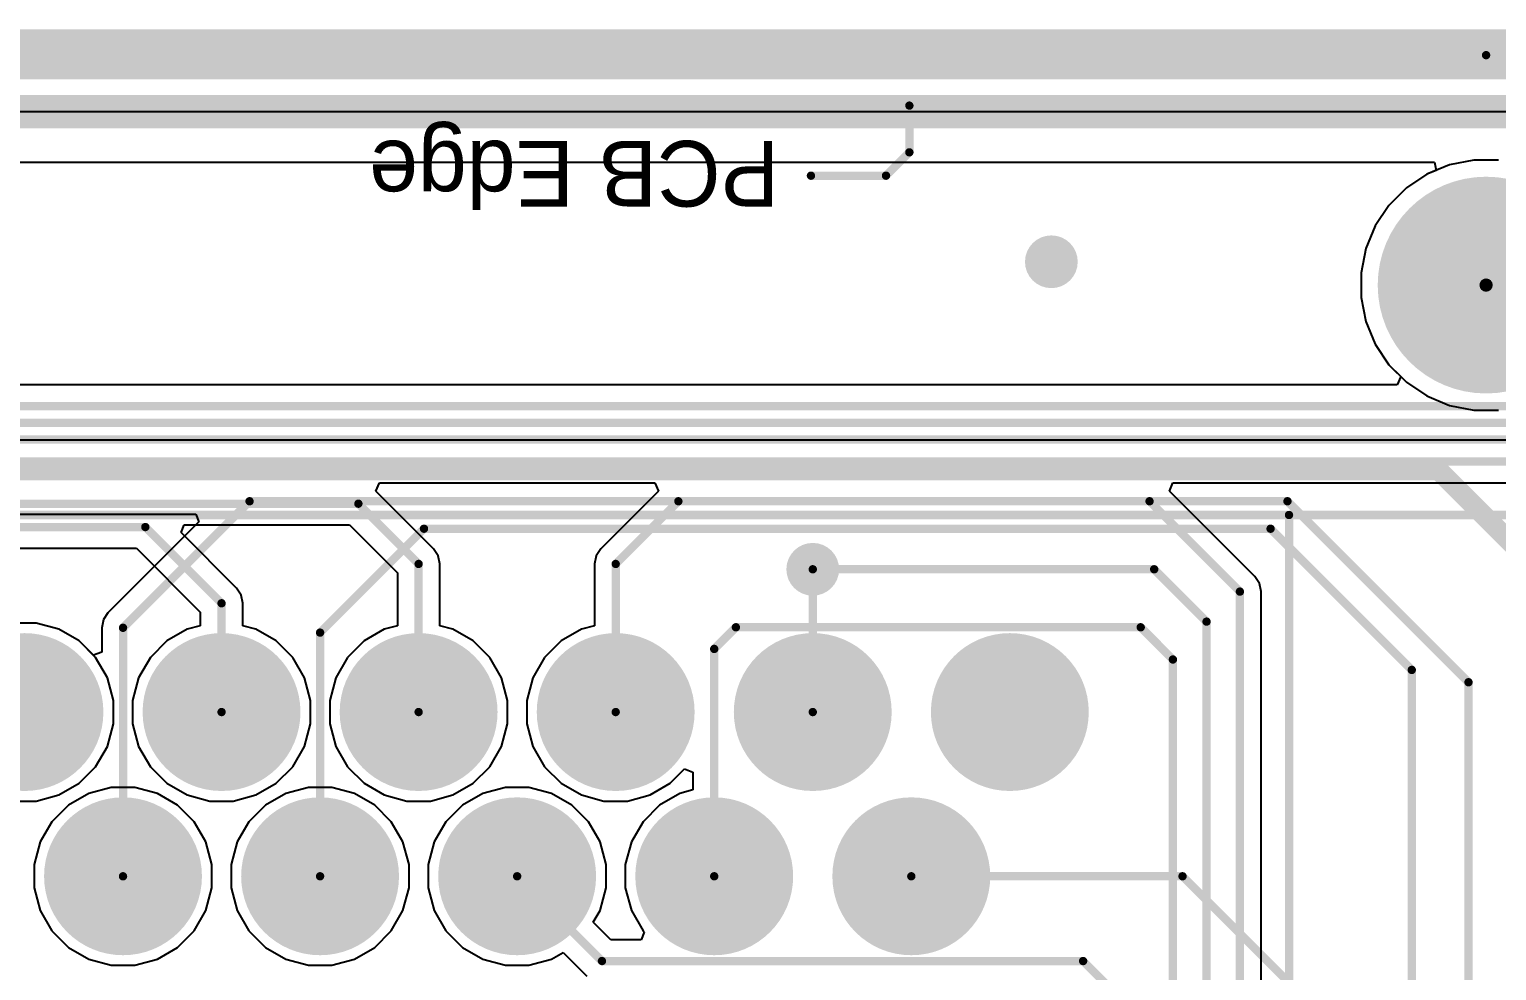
# Model space of a CAD drawing. Header units: millimetres. Extents: x -0.36 to 5.33, y -0.63 to 3.45.
# Drawn here: x 2.219 to 3.099, y 2.884 to 3.448 of the extents above; entities that cross this region are included whole.
import ezdxf

# ---------------------------------------------------------------- set-up
doc = ezdxf.new("R2010")
doc.units = ezdxf.units.MM
doc.header["$MEASUREMENT"] = 0
for name, color, linetype in [('BottomLayer', 5, 'Continuous'), ('BottomSolder', 6, 'Continuous'), ('Mechanical2', 216, 'Continuous'), ('MultiLayer', 9, 'Continuous'), ('PadHoleLayer', 156, 'Continuous'), ('TopLayer', 1, 'Continuous'), ('TopOverlay', 2, 'Continuous'), ('TopSolder', 216, 'Continuous'), ('ViaHoleLayer', 16, 'Continuous')]:
    doc.layers.add(name, color=color, linetype=linetype)

# ---------------------------------------------------------------- blocks, each defined once
blk = doc.blocks.new('6437288_3_4')
at = {"layer": 'BottomLayer'}
h = blk.add_hatch(color=5, dxfattribs=at)
edge = h.paths.add_edge_path()
edge.add_arc((-1.05315, 0.0689), 0.04331, 0, 360)
h = blk.add_hatch(color=5, dxfattribs=at)
edge = h.paths.add_edge_path()
edge.add_arc((-0.93504, 0.0689), 0.04331, 0, 360)
h = blk.add_hatch(color=5, dxfattribs=at)
edge = h.paths.add_edge_path()
edge.add_arc((-0.81693, 0.0689), 0.04331, 0, 360)
h = blk.add_hatch(color=5, dxfattribs=at)
edge = h.paths.add_edge_path()
edge.add_arc((-0.69882, 0.0689), 0.04331, 0, 360)
h = blk.add_hatch(color=5, dxfattribs=at)
edge = h.paths.add_edge_path()
edge.add_arc((-0.58071, 0.0689), 0.04331, 0, 360)
h = blk.add_hatch(color=5, dxfattribs=at)
edge = h.paths.add_edge_path()
edge.add_arc((-1.1122, -0.02953), 0.04331, 0, 360)
h = blk.add_hatch(color=5, dxfattribs=at)
edge = h.paths.add_edge_path()
edge.add_arc((-0.99409, -0.02953), 0.04331, 0, 360)
h = blk.add_hatch(color=5, dxfattribs=at)
edge = h.paths.add_edge_path()
edge.add_arc((-0.87598, -0.02953), 0.04331, 0, 360)
h = blk.add_hatch(color=5, dxfattribs=at)
edge = h.paths.add_edge_path()
edge.add_arc((-0.75787, -0.02953), 0.04331, 0, 360)
h = blk.add_hatch(color=5, dxfattribs=at)
edge = h.paths.add_edge_path()
edge.add_arc((-0.63976, -0.02953), 0.04331, 0, 360)
h = blk.add_hatch(color=5, dxfattribs=at)
edge = h.paths.add_edge_path()
edge.add_arc((-0.52165, -0.02953), 0.04331, 0, 360)
at = {"layer": 'BottomSolder'}
h = blk.add_hatch(color=6, dxfattribs=at)
edge = h.paths.add_edge_path()
edge.add_arc((-1.05315, 0.0689), 0.04731, 0, 360)
h = blk.add_hatch(color=6, dxfattribs=at)
edge = h.paths.add_edge_path()
edge.add_arc((-0.93504, 0.0689), 0.04731, 0, 360)
h = blk.add_hatch(color=6, dxfattribs=at)
edge = h.paths.add_edge_path()
edge.add_arc((-0.81693, 0.0689), 0.04731, 0, 360)
h = blk.add_hatch(color=6, dxfattribs=at)
edge = h.paths.add_edge_path()
edge.add_arc((-0.69882, 0.0689), 0.04731, 0, 360)
h = blk.add_hatch(color=6, dxfattribs=at)
edge = h.paths.add_edge_path()
edge.add_arc((-0.58071, 0.0689), 0.04731, 0, 360)
h = blk.add_hatch(color=6, dxfattribs=at)
edge = h.paths.add_edge_path()
edge.add_arc((-1.1122, -0.02953), 0.04731, 0, 360)
h = blk.add_hatch(color=6, dxfattribs=at)
edge = h.paths.add_edge_path()
edge.add_arc((-0.99409, -0.02953), 0.04731, 0, 360)
h = blk.add_hatch(color=6, dxfattribs=at)
edge = h.paths.add_edge_path()
edge.add_arc((-0.87598, -0.02953), 0.04731, 0, 360)
h = blk.add_hatch(color=6, dxfattribs=at)
edge = h.paths.add_edge_path()
edge.add_arc((-0.75787, -0.02953), 0.04731, 0, 360)
h = blk.add_hatch(color=6, dxfattribs=at)
edge = h.paths.add_edge_path()
edge.add_arc((-0.63976, -0.02953), 0.04731, 0, 360)
h = blk.add_hatch(color=6, dxfattribs=at)
edge = h.paths.add_edge_path()
edge.add_arc((-0.52165, -0.02953), 0.04731, 0, 360)
h = blk.add_hatch(color=6, dxfattribs=at)
edge = h.paths.add_edge_path()
edge.add_arc((-1.39764, -0.28543), 0.004, 0, 360)
at = {"layer": 'MultiLayer'}
h = blk.add_hatch(color=9, dxfattribs=at)
edge = h.paths.add_edge_path()
edge.add_arc((-1.05315, 0.0689), 0.04331, 0, 360)
h = blk.add_hatch(color=9, dxfattribs=at)
edge = h.paths.add_edge_path()
edge.add_arc((-0.93504, 0.0689), 0.04331, 0, 360)
h = blk.add_hatch(color=9, dxfattribs=at)
edge = h.paths.add_edge_path()
edge.add_arc((-0.81693, 0.0689), 0.04331, 0, 360)
h = blk.add_hatch(color=9, dxfattribs=at)
edge = h.paths.add_edge_path()
edge.add_arc((-0.69882, 0.0689), 0.04331, 0, 360)
h = blk.add_hatch(color=9, dxfattribs=at)
edge = h.paths.add_edge_path()
edge.add_arc((-0.58071, 0.0689), 0.04331, 0, 360)
h = blk.add_hatch(color=9, dxfattribs=at)
edge = h.paths.add_edge_path()
edge.add_arc((-1.1122, -0.02953), 0.04331, 0, 360)
h = blk.add_hatch(color=9, dxfattribs=at)
edge = h.paths.add_edge_path()
edge.add_arc((-0.99409, -0.02953), 0.04331, 0, 360)
h = blk.add_hatch(color=9, dxfattribs=at)
edge = h.paths.add_edge_path()
edge.add_arc((-0.87598, -0.02953), 0.04331, 0, 360)
h = blk.add_hatch(color=9, dxfattribs=at)
edge = h.paths.add_edge_path()
edge.add_arc((-0.75787, -0.02953), 0.04331, 0, 360)
h = blk.add_hatch(color=9, dxfattribs=at)
edge = h.paths.add_edge_path()
edge.add_arc((-0.63976, -0.02953), 0.04331, 0, 360)
h = blk.add_hatch(color=9, dxfattribs=at)
edge = h.paths.add_edge_path()
edge.add_arc((-0.52165, -0.02953), 0.04331, 0, 360)
at = {"layer": 'PadHoleLayer'}
h = blk.add_hatch(color=156, dxfattribs=at)
edge = h.paths.add_edge_path()
edge.add_arc((-1.05315, 0.0689), 0.02559, 0, 360)
h = blk.add_hatch(color=156, dxfattribs=at)
edge = h.paths.add_edge_path()
edge.add_arc((-0.93504, 0.0689), 0.02559, 0, 360)
h = blk.add_hatch(color=156, dxfattribs=at)
edge = h.paths.add_edge_path()
edge.add_arc((-0.81693, 0.0689), 0.02559, 0, 360)
h = blk.add_hatch(color=156, dxfattribs=at)
edge = h.paths.add_edge_path()
edge.add_arc((-0.69882, 0.0689), 0.02559, 0, 360)
h = blk.add_hatch(color=156, dxfattribs=at)
edge = h.paths.add_edge_path()
edge.add_arc((-0.58071, 0.0689), 0.02559, 0, 360)
h = blk.add_hatch(color=156, dxfattribs=at)
edge = h.paths.add_edge_path()
edge.add_arc((-1.1122, -0.02953), 0.02559, 0, 360)
h = blk.add_hatch(color=156, dxfattribs=at)
edge = h.paths.add_edge_path()
edge.add_arc((-0.99409, -0.02953), 0.02559, 0, 360)
h = blk.add_hatch(color=156, dxfattribs=at)
edge = h.paths.add_edge_path()
edge.add_arc((-0.87598, -0.02953), 0.02559, 0, 360)
h = blk.add_hatch(color=156, dxfattribs=at)
edge = h.paths.add_edge_path()
edge.add_arc((-0.75787, -0.02953), 0.02559, 0, 360)
h = blk.add_hatch(color=156, dxfattribs=at)
edge = h.paths.add_edge_path()
edge.add_arc((-0.63976, -0.02953), 0.02559, 0, 360)
h = blk.add_hatch(color=156, dxfattribs=at)
edge = h.paths.add_edge_path()
edge.add_arc((-0.52165, -0.02953), 0.02559, 0, 360)
h = blk.add_hatch(color=156, dxfattribs=at)
edge = h.paths.add_edge_path()
edge.add_arc((-1.39764, -0.28543), 0.06496, 0, 360)
at = {"layer": 'TopLayer'}
h = blk.add_hatch(color=1, dxfattribs=at)
edge = h.paths.add_edge_path()
edge.add_arc((-1.05315, 0.0689), 0.04331, 0, 360)
h = blk.add_hatch(color=1, dxfattribs=at)
edge = h.paths.add_edge_path()
edge.add_arc((-0.93504, 0.0689), 0.04331, 0, 360)
h = blk.add_hatch(color=1, dxfattribs=at)
edge = h.paths.add_edge_path()
edge.add_arc((-0.81693, 0.0689), 0.04331, 0, 360)
h = blk.add_hatch(color=1, dxfattribs=at)
edge = h.paths.add_edge_path()
edge.add_arc((-0.69882, 0.0689), 0.04331, 0, 360)
h = blk.add_hatch(color=1, dxfattribs=at)
edge = h.paths.add_edge_path()
edge.add_arc((-0.58071, 0.0689), 0.04331, 0, 360)
h = blk.add_hatch(color=1, dxfattribs=at)
edge = h.paths.add_edge_path()
edge.add_arc((-1.1122, -0.02953), 0.04331, 0, 360)
h = blk.add_hatch(color=1, dxfattribs=at)
edge = h.paths.add_edge_path()
edge.add_arc((-0.99409, -0.02953), 0.04331, 0, 360)
h = blk.add_hatch(color=1, dxfattribs=at)
edge = h.paths.add_edge_path()
edge.add_arc((-0.87598, -0.02953), 0.04331, 0, 360)
h = blk.add_hatch(color=1, dxfattribs=at)
edge = h.paths.add_edge_path()
edge.add_arc((-0.75787, -0.02953), 0.04331, 0, 360)
h = blk.add_hatch(color=1, dxfattribs=at)
edge = h.paths.add_edge_path()
edge.add_arc((-0.63976, -0.02953), 0.04331, 0, 360)
h = blk.add_hatch(color=1, dxfattribs=at)
edge = h.paths.add_edge_path()
edge.add_arc((-0.52165, -0.02953), 0.04331, 0, 360)
at = {"layer": 'TopSolder'}
h = blk.add_hatch(color=216, dxfattribs=at)
edge = h.paths.add_edge_path()
edge.add_arc((-1.05315, 0.0689), 0.04731, 0, 360)
h = blk.add_hatch(color=216, dxfattribs=at)
edge = h.paths.add_edge_path()
edge.add_arc((-0.93504, 0.0689), 0.04731, 0, 360)
h = blk.add_hatch(color=216, dxfattribs=at)
edge = h.paths.add_edge_path()
edge.add_arc((-0.81693, 0.0689), 0.04731, 0, 360)
h = blk.add_hatch(color=216, dxfattribs=at)
edge = h.paths.add_edge_path()
edge.add_arc((-0.69882, 0.0689), 0.04731, 0, 360)
h = blk.add_hatch(color=216, dxfattribs=at)
edge = h.paths.add_edge_path()
edge.add_arc((-0.58071, 0.0689), 0.04731, 0, 360)
h = blk.add_hatch(color=216, dxfattribs=at)
edge = h.paths.add_edge_path()
edge.add_arc((-1.1122, -0.02953), 0.04731, 0, 360)
h = blk.add_hatch(color=216, dxfattribs=at)
edge = h.paths.add_edge_path()
edge.add_arc((-0.99409, -0.02953), 0.04731, 0, 360)
h = blk.add_hatch(color=216, dxfattribs=at)
edge = h.paths.add_edge_path()
edge.add_arc((-0.87598, -0.02953), 0.04731, 0, 360)
h = blk.add_hatch(color=216, dxfattribs=at)
edge = h.paths.add_edge_path()
edge.add_arc((-0.75787, -0.02953), 0.04731, 0, 360)
h = blk.add_hatch(color=216, dxfattribs=at)
edge = h.paths.add_edge_path()
edge.add_arc((-0.63976, -0.02953), 0.04731, 0, 360)
h = blk.add_hatch(color=216, dxfattribs=at)
edge = h.paths.add_edge_path()
edge.add_arc((-0.52165, -0.02953), 0.04731, 0, 360)
h = blk.add_hatch(color=216, dxfattribs=at)
edge = h.paths.add_edge_path()
edge.add_arc((-1.39764, -0.28543), 0.004, 0, 360)
at = {"layer": 'TopOverlay', "const_width": 0.005}
for points in [[(-1.27953, 0.38386), (-1.27953, -0.14764)], [(-1.27953, -0.14764), (-1.53543, -0.14764)], [(1.27953, -0.14764), (-1.27953, -0.14764)], [(-1.038, -0.351), (-1.052, -0.365)], [(-0.993, -0.351), (-1.038, -0.351)], [(-1.052, -0.365), (-1.052, -0.393)], [(-1.39764, -0.42323), (-1.53543, -0.42323)], [(1.39764, -0.42323), (-1.39764, -0.42323)]]:
    blk.add_lwpolyline(points, dxfattribs=at)
at = {"layer": 'TopOverlay', "const_width": 0.0025}
for points in [[(-1.28078, -0.14764, 1), (-1.27828, -0.14764, 1)], [(-1.28078, -0.14764, 1), (-1.27828, -0.14764, 1)], [(-1.28078, -0.14764, 1), (-1.27828, -0.14764, 1)], [(-1.03925, -0.351, 1), (-1.03675, -0.351, 1)], [(-1.03925, -0.351, 1), (-1.03675, -0.351, 1)], [(-0.99425, -0.351, 1), (-0.99175, -0.351, 1)], [(-1.05325, -0.365, 1), (-1.05075, -0.365, 1)], [(-1.05325, -0.365, 1), (-1.05075, -0.365, 1)], [(-1.05325, -0.393, 1), (-1.05075, -0.393, 1)], [(-1.39889, -0.42323, 1), (-1.39639, -0.42323, 1)], [(-1.39889, -0.42323, 1), (-1.39639, -0.42323, 1)]]:
    blk.add_lwpolyline(points, format="xyb", close=True, dxfattribs=at)
at = {"layer": 'TopOverlay'}
blk.add_text('PCB Edge', height=0.03937, dxfattribs=at).set_placement((-0.974, -0.37188))

msp = doc.modelspace()

# ---------------------------------------------------------------- hatches: boundary and pattern name
at = {"layer": 'BottomLayer'}
h = msp.add_hatch(color=5, dxfattribs=at)
edge = h.paths.add_edge_path()
edge.add_arc((2.832, 3.309), 0.01181, 0, 360)
h = msp.add_hatch(color=5, dxfattribs=at)
edge = h.paths.add_edge_path()
edge.add_arc((2.689, 3.12469), 0.01181, 0, 360)
at = {"layer": 'BottomSolder'}
h = msp.add_hatch(color=6, dxfattribs=at)
edge = h.paths.add_edge_path()
edge.add_arc((2.832, 3.309), 0.01581, 0, 360)
h = msp.add_hatch(color=6, dxfattribs=at)
edge = h.paths.add_edge_path()
edge.add_arc((2.689, 3.12469), 0.01581, 0, 360)
at = {"layer": 'TopLayer'}
h = msp.add_hatch(color=1, dxfattribs=at)
edge = h.paths.add_edge_path()
edge.add_arc((2.832, 3.309), 0.01181, 0, 360)
h = msp.add_hatch(color=1, dxfattribs=at)
edge = h.paths.add_edge_path()
edge.add_arc((2.689, 3.12469), 0.01181, 0, 360)
at = {"layer": 'TopSolder'}
h = msp.add_hatch(color=216, dxfattribs=at)
edge = h.paths.add_edge_path()
edge.add_arc((2.832, 3.309), 0.01581, 0, 360)
h = msp.add_hatch(color=216, dxfattribs=at)
edge = h.paths.add_edge_path()
edge.add_arc((2.689, 3.12469), 0.01581, 0, 360)
at = {"layer": 'ViaHoleLayer'}
h = msp.add_hatch(color=16, dxfattribs=at)
edge = h.paths.add_edge_path()
edge.add_arc((2.832, 3.309), 0.00591, 0, 360)
h = msp.add_hatch(color=16, dxfattribs=at)
edge = h.paths.add_edge_path()
edge.add_arc((2.689, 3.12469), 0.00591, 0, 360)

# ---------------------------------------------------------------- linework, layer by layer
at = {"layer": 'BottomLayer'}
for p, q in [((1.60778, 3.36874), (3.06157, 3.36874)), ((3.06157, 3.36874), (3.06257, 3.36374)), ((3.05704, 3.36145), (3.04477, 3.35325)), ((3.06257, 3.36374), (3.05704, 3.36145)), ((3.04477, 3.35325), (3.03433, 3.34281)), ((3.03433, 3.34281), (3.02612, 3.33053)), ((3.02612, 3.33053), (3.02047, 3.31689)), ((3.02047, 3.31689), (3.01759, 3.30241)), ((3.01759, 3.30241), (3.01759, 3.28764)), ((3.01759, 3.28764), (3.02047, 3.27316)), ((3.02047, 3.27316), (3.02612, 3.25952)), ((3.02612, 3.25952), (3.03433, 3.24724)), ((3.03433, 3.24724), (3.04136, 3.24021)), ((3.04136, 3.24021), (3.03929, 3.23521)), ((3.03929, 3.23521), (1.63007, 3.23521)), ((1.67382, 3.15774), (2.31918, 3.15774)), ((2.31918, 3.15774), (2.32109, 3.15312)), ((2.32109, 3.15312), (2.26661, 3.09863)), ((2.26661, 3.09863), (2.26385, 3.0945)), ((2.22358, 3.09243), (2.20955, 3.09243)), ((2.23714, 3.08879), (2.22358, 3.09243)), ((2.2493, 3.08177), (2.23714, 3.08879)), ((2.26385, 3.0945), (2.26288, 3.08962)), ((2.26288, 3.08962), (2.26288, 3.0751)), ((2.25788, 3.0732), (2.2493, 3.08177)), ((2.26288, 3.0751), (2.25788, 3.0732))]:
    msp.add_line(p, q, dxfattribs=at)
for points, const_width in [([(0.832, 3.399), (3.21, 3.399)], 0.02), ([(1.20046, 3.22246), (3.41254, 3.22246)], 0.005), ([(1.50846, 3.21246), (3.24554, 3.21246)], 0.005), ([(1.57346, 3.20246), (3.34411, 3.20246)], 0.005), ([(1.66296, 3.18396), (3.06407, 3.18396)], 0.012), ([(3.06407, 3.18396), (3.15774, 3.09029)], 0.012), ([(2.27562, 3.08962), (2.35146, 3.16546)], 0.005), ([(2.35146, 3.16546), (2.97351, 3.16546)], 0.005), ([(2.97351, 3.16546), (3.082, 3.05697)], 0.005), ([(2.39373, 3.08673), (2.456, 3.149)], 0.005), ([(2.456, 3.149), (2.96338, 3.149)], 0.005), ([(2.96338, 3.149), (3.048, 3.06438)], 0.005), ([(2.689, 3.12469), (2.68901, 3.12468)], 0.005), ([(2.68901, 3.03912), (2.68901, 3.12468)], 0.005), ([(2.27562, 2.94069), (2.27562, 3.08962)], 0.005), ([(2.39373, 2.94069), (2.39373, 3.08673)], 0.005), ([(3.048, 2.41724), (3.048, 3.06438)], 0.005), ([(3.082, 2.60069), (3.082, 3.05697)], 0.005), ([(2.74806, 2.94069), (2.91061, 2.94069)], 0.005), ([(2.91061, 2.94069), (3.026, 2.82531)], 0.005)]:
    msp.add_lwpolyline(points, dxfattribs=dict(at, const_width=const_width))
for points, const_width in [([(3.06107, 3.18396, 1), (3.06707, 3.18396, 1)], 0.006), ([(3.06107, 3.18396, 1), (3.06707, 3.18396, 1)], 0.006), ([(2.35021, 3.16546, 1), (2.35271, 3.16546, 1)], 0.0025), ([(2.35021, 3.16546, 1), (2.35271, 3.16546, 1)], 0.0025), ([(2.97226, 3.16546, 1), (2.97476, 3.16546, 1)], 0.0025), ([(2.97226, 3.16546, 1), (2.97476, 3.16546, 1)], 0.0025), ([(2.45475, 3.149, 1), (2.45725, 3.149, 1)], 0.0025), ([(2.45475, 3.149, 1), (2.45725, 3.149, 1)], 0.0025), ([(2.96213, 3.149, 1), (2.96463, 3.149, 1)], 0.0025), ([(2.96213, 3.149, 1), (2.96463, 3.149, 1)], 0.0025), ([(2.68775, 3.12469, 1), (2.69025, 3.12469, 1)], 0.0025), ([(2.68776, 3.12468, 1), (2.69026, 3.12468, 1)], 0.0025), ([(2.68776, 3.12468, 1), (2.69026, 3.12468, 1)], 0.0025), ([(2.27437, 3.08962, 1), (2.27687, 3.08962, 1)], 0.0025), ([(2.27437, 3.08962, 1), (2.27687, 3.08962, 1)], 0.0025), ([(2.39248, 3.08673, 1), (2.39498, 3.08673, 1)], 0.0025), ([(2.39248, 3.08673, 1), (2.39498, 3.08673, 1)], 0.0025), ([(3.04675, 3.06438, 1), (3.04925, 3.06438, 1)], 0.0025), ([(3.04675, 3.06438, 1), (3.04925, 3.06438, 1)], 0.0025), ([(3.08075, 3.05697, 1), (3.08325, 3.05697, 1)], 0.0025), ([(3.08075, 3.05697, 1), (3.08325, 3.05697, 1)], 0.0025), ([(2.68776, 3.03912, 1), (2.69026, 3.03912, 1)], 0.0025), ([(2.27437, 2.94069, 1), (2.27687, 2.94069, 1)], 0.0025), ([(2.39248, 2.94069, 1), (2.39498, 2.94069, 1)], 0.0025), ([(2.74681, 2.94069, 1), (2.74931, 2.94069, 1)], 0.0025), ([(2.90936, 2.94069, 1), (2.91186, 2.94069, 1)], 0.0025), ([(2.90936, 2.94069, 1), (2.91186, 2.94069, 1)], 0.0025)]:
    msp.add_lwpolyline(points, format="xyb", close=True, dxfattribs=dict(at, const_width=const_width))
at = {"layer": 'Mechanical2', "const_width": 0.03}
msp.add_lwpolyline([(0, 3.43331), (5.31496, 3.43331)], dxfattribs=at)
at = {"layer": 'TopLayer'}
for p, q in [((0.041, 3.399), (5.276, 3.399)), ((3.08517, 3.36998), (3.07069, 3.3671)), ((3.09993, 3.36998), (3.08517, 3.36998)), ((3.05704, 3.36145), (3.04477, 3.35325)), ((3.07069, 3.3671), (3.05704, 3.36145)), ((3.04477, 3.35325), (3.03433, 3.34281)), ((3.03433, 3.34281), (3.02612, 3.33053)), ((3.02612, 3.33053), (3.02047, 3.31689)), ((3.02047, 3.31689), (3.01759, 3.30241)), ((3.01759, 3.30241), (3.01759, 3.28764)), ((3.01759, 3.28764), (3.02047, 3.27316)), ((3.02047, 3.27316), (3.02612, 3.25952)), ((3.02612, 3.25952), (3.03433, 3.24724)), ((3.03433, 3.24724), (3.04477, 3.2368)), ((3.04477, 3.2368), (3.05704, 3.22859)), ((3.05704, 3.22859), (3.07069, 3.22294)), ((3.07069, 3.22294), (3.08517, 3.22006)), ((3.08517, 3.22006), (3.09993, 3.22006)), ((3.35314, 3.202), (1.43097, 3.202)), ((2.4272, 3.17151), (2.42927, 3.17651)), ((2.42927, 3.17651), (2.59441, 3.17651)), ((2.59441, 3.17651), (2.59648, 3.17151)), ((2.90282, 3.17151), (2.90489, 3.17651)), ((2.90489, 3.17651), (3.35204, 3.17651)), ((2.4618, 3.13691), (2.4272, 3.17151)), ((2.59648, 3.17151), (2.56189, 3.13691)), ((2.95401, 3.12032), (2.90282, 3.17151)), ((2.31039, 3.14664), (2.3123, 3.15126)), ((2.3123, 3.15126), (2.41141, 3.15126)), ((2.41141, 3.15126), (2.44004, 3.12262)), ((2.34369, 3.11334), (2.31039, 3.14664)), ((1.5964, 3.13726), (2.28372, 3.13726)), ((2.28372, 3.13726), (2.32193, 3.09904)), ((2.46456, 3.13277), (2.4618, 3.13691)), ((2.46553, 3.1279), (2.46456, 3.13277)), ((2.55912, 3.13277), (2.55815, 3.1279)), ((2.56189, 3.13691), (2.55912, 3.13277)), ((2.44004, 3.12262), (2.44004, 3.09089)), ((2.46553, 3.09089), (2.46553, 3.1279)), ((2.55815, 3.1279), (2.55815, 3.09089)), ((2.34645, 3.1092), (2.34369, 3.11334)), ((2.95677, 3.11618), (2.95401, 3.12032)), ((2.95774, 3.11131), (2.95677, 3.11618)), ((2.34742, 3.10432), (2.34645, 3.1092)), ((2.34742, 3.09089), (2.34742, 3.10432)), ((2.95774, 2.5052), (2.95774, 3.11131)), ((2.32193, 3.09904), (2.32193, 3.09089)), ((2.22358, 3.09243), (2.20955, 3.09243)), ((2.23714, 3.08879), (2.22358, 3.09243)), ((2.2493, 3.08177), (2.23714, 3.08879)), ((2.3141, 3.08879), (2.30195, 3.08177)), ((2.32193, 3.09089), (2.3141, 3.08879)), ((2.35525, 3.08879), (2.34742, 3.09089)), ((2.36741, 3.08177), (2.35525, 3.08879)), ((2.43221, 3.08879), (2.42006, 3.08177)), ((2.44004, 3.09089), (2.43221, 3.08879)), ((2.47336, 3.08879), (2.46553, 3.09089)), ((2.48552, 3.08177), (2.47336, 3.08879)), ((2.55032, 3.08879), (2.53817, 3.08177)), ((2.55815, 3.09089), (2.55032, 3.08879)), ((2.25922, 3.07185), (2.2493, 3.08177)), ((2.30195, 3.08177), (2.29202, 3.07185)), ((2.37733, 3.07185), (2.36741, 3.08177)), ((2.42006, 3.08177), (2.41013, 3.07185)), ((2.49544, 3.07185), (2.48552, 3.08177)), ((2.53817, 3.08177), (2.52824, 3.07185)), ((2.26624, 3.05969), (2.25922, 3.07185)), ((2.29202, 3.07185), (2.285, 3.05969)), ((2.38435, 3.05969), (2.37733, 3.07185)), ((2.41013, 3.07185), (2.40311, 3.05969)), ((2.50246, 3.05969), (2.49544, 3.07185)), ((2.52824, 3.07185), (2.52122, 3.05969)), ((2.26987, 3.04614), (2.26624, 3.05969)), ((2.285, 3.05969), (2.28137, 3.04614)), ((2.38798, 3.04614), (2.38435, 3.05969)), ((2.40311, 3.05969), (2.39948, 3.04614)), ((2.50609, 3.04614), (2.50246, 3.05969)), ((2.52122, 3.05969), (2.51759, 3.04614)), ((2.26987, 3.0321), (2.26987, 3.04614)), ((2.28137, 3.04614), (2.28137, 3.0321)), ((2.38798, 3.0321), (2.38798, 3.04614)), ((2.39948, 3.04614), (2.39948, 3.0321)), ((2.50609, 3.0321), (2.50609, 3.04614)), ((2.51759, 3.04614), (2.51759, 3.0321)), ((2.26624, 3.01854), (2.26987, 3.0321)), ((2.28137, 3.0321), (2.285, 3.01854)), ((2.38435, 3.01854), (2.38798, 3.0321)), ((2.39948, 3.0321), (2.40311, 3.01854)), ((2.50246, 3.01854), (2.50609, 3.0321)), ((2.51759, 3.0321), (2.52122, 3.01854)), ((2.25922, 3.00639), (2.26624, 3.01854)), ((2.285, 3.01854), (2.29202, 3.00639)), ((2.37733, 3.00639), (2.38435, 3.01854)), ((2.40311, 3.01854), (2.41013, 3.00639)), ((2.49544, 3.00639), (2.50246, 3.01854)), ((2.52122, 3.01854), (2.52824, 3.00639)), ((2.2493, 2.99646), (2.25922, 3.00639)), ((2.29202, 3.00639), (2.30195, 2.99646)), ((2.36741, 2.99646), (2.37733, 3.00639)), ((2.41013, 3.00639), (2.42006, 2.99646)), ((2.48552, 2.99646), (2.49544, 3.00639)), ((2.52824, 3.00639), (2.53817, 2.99646)), ((2.60363, 2.99646), (2.61221, 3.00504)), ((2.61221, 3.00504), (2.61721, 3.00314)), ((2.61721, 3.00314), (2.61721, 2.99247)), ((2.23714, 2.98944), (2.2493, 2.99646)), ((2.25505, 2.99037), (2.24289, 2.98335)), ((2.2686, 2.994), (2.25505, 2.99037)), ((2.28264, 2.994), (2.2686, 2.994)), ((2.2962, 2.99037), (2.28264, 2.994)), ((2.30835, 2.98335), (2.2962, 2.99037)), ((2.30195, 2.99646), (2.3141, 2.98944)), ((2.35525, 2.98944), (2.36741, 2.99646)), ((2.37316, 2.99037), (2.361, 2.98335)), ((2.38671, 2.994), (2.37316, 2.99037)), ((2.40075, 2.994), (2.38671, 2.994)), ((2.41431, 2.99037), (2.40075, 2.994)), ((2.42646, 2.98335), (2.41431, 2.99037)), ((2.42006, 2.99646), (2.43221, 2.98944)), ((2.47336, 2.98944), (2.48552, 2.99646)), ((2.49127, 2.99037), (2.47911, 2.98335)), ((2.50482, 2.994), (2.49127, 2.99037)), ((2.51886, 2.994), (2.50482, 2.994)), ((2.53242, 2.99037), (2.51886, 2.994)), ((2.54457, 2.98335), (2.53242, 2.99037)), ((2.53817, 2.99646), (2.55032, 2.98944)), ((2.59147, 2.98944), (2.60363, 2.99646)), ((2.60938, 2.99037), (2.59722, 2.98335)), ((2.61721, 2.99247), (2.60938, 2.99037)), ((2.20955, 2.98581), (2.22358, 2.98581)), ((2.22358, 2.98581), (2.23714, 2.98944)), ((2.24289, 2.98335), (2.23297, 2.97342)), ((2.31828, 2.97342), (2.30835, 2.98335)), ((2.3141, 2.98944), (2.32766, 2.98581)), ((2.32766, 2.98581), (2.3417, 2.98581)), ((2.3417, 2.98581), (2.35525, 2.98944)), ((2.361, 2.98335), (2.35108, 2.97342)), ((2.43639, 2.97342), (2.42646, 2.98335)), ((2.43221, 2.98944), (2.44577, 2.98581)), ((2.44577, 2.98581), (2.45981, 2.98581)), ((2.45981, 2.98581), (2.47336, 2.98944)), ((2.47911, 2.98335), (2.46919, 2.97342)), ((2.5545, 2.97342), (2.54457, 2.98335)), ((2.55032, 2.98944), (2.56388, 2.98581)), ((2.56388, 2.98581), (2.57792, 2.98581)), ((2.57792, 2.98581), (2.59147, 2.98944)), ((2.59722, 2.98335), (2.5873, 2.97342)), ((2.23297, 2.97342), (2.22595, 2.96127)), ((2.3253, 2.96127), (2.31828, 2.97342)), ((2.35108, 2.97342), (2.34406, 2.96127)), ((2.44341, 2.96127), (2.43639, 2.97342)), ((2.46919, 2.97342), (2.46217, 2.96127)), ((2.56152, 2.96127), (2.5545, 2.97342)), ((2.5873, 2.97342), (2.58028, 2.96127)), ((2.22595, 2.96127), (2.22231, 2.94771)), ((2.32893, 2.94771), (2.3253, 2.96127)), ((2.34406, 2.96127), (2.34043, 2.94771)), ((2.44704, 2.94771), (2.44341, 2.96127)), ((2.46217, 2.96127), (2.45854, 2.94771)), ((2.56515, 2.94771), (2.56152, 2.96127)), ((2.58028, 2.96127), (2.57665, 2.94771)), ((2.22231, 2.94771), (2.22231, 2.93368)), ((2.32893, 2.93368), (2.32893, 2.94771)), ((2.34043, 2.94771), (2.34043, 2.93368)), ((2.44704, 2.93368), (2.44704, 2.94771)), ((2.45854, 2.94771), (2.45854, 2.93368)), ((2.56515, 2.93368), (2.56515, 2.94771)), ((2.57665, 2.94771), (2.57665, 2.93368)), ((2.22231, 2.93368), (2.22595, 2.92012)), ((2.3253, 2.92012), (2.32893, 2.93368)), ((2.34043, 2.93368), (2.34406, 2.92012)), ((2.44341, 2.92012), (2.44704, 2.93368)), ((2.45854, 2.93368), (2.46217, 2.92012)), ((2.56152, 2.92012), (2.56515, 2.93368)), ((2.57665, 2.93368), (2.58028, 2.92012)), ((2.22595, 2.92012), (2.23297, 2.90796)), ((2.31828, 2.90796), (2.3253, 2.92012)), ((2.34406, 2.92012), (2.35108, 2.90796)), ((2.43639, 2.90796), (2.44341, 2.92012)), ((2.46217, 2.92012), (2.46919, 2.90796)), ((2.55746, 2.9131), (2.56152, 2.92012)), ((2.58028, 2.92012), (2.5873, 2.90796)), ((2.56793, 2.90263), (2.55746, 2.9131)), ((2.23297, 2.90796), (2.24289, 2.89804)), ((2.30835, 2.89804), (2.31828, 2.90796)), ((2.35108, 2.90796), (2.361, 2.89804)), ((2.42646, 2.89804), (2.43639, 2.90796)), ((2.46919, 2.90796), (2.47911, 2.89804)), ((2.58609, 2.90263), (2.56793, 2.90263)), ((2.58801, 2.90725), (2.58609, 2.90263)), ((2.5873, 2.90796), (2.58801, 2.90725)), ((2.24289, 2.89804), (2.25505, 2.89102)), ((2.2962, 2.89102), (2.30835, 2.89804)), ((2.361, 2.89804), (2.37316, 2.89102)), ((2.41431, 2.89102), (2.42646, 2.89804)), ((2.47911, 2.89804), (2.49127, 2.89102)), ((2.53242, 2.89102), (2.53944, 2.89507)), ((2.53944, 2.89507), (2.55364, 2.88087)), ((2.25505, 2.89102), (2.2686, 2.88739)), ((2.2686, 2.88739), (2.28264, 2.88739)), ((2.28264, 2.88739), (2.2962, 2.89102)), ((2.37316, 2.89102), (2.38671, 2.88739)), ((2.38671, 2.88739), (2.40075, 2.88739)), ((2.40075, 2.88739), (2.41431, 2.89102)), ((2.49127, 2.89102), (2.50482, 2.88739)), ((2.50482, 2.88739), (2.51886, 2.88739)), ((2.51886, 2.88739), (2.53242, 2.89102))]:
    msp.add_line(p, q, dxfattribs=at)
at = {"layer": 'TopLayer', "const_width": 0.005}
for points in [[(1.41287, 3.18925), (3.35732, 3.18925)], [(0.51501, 3.164), (2.41668, 3.164)], [(2.41668, 3.164), (2.45279, 3.1279)], [(2.5709, 3.1279), (2.60846, 3.16546)], [(2.60846, 3.16546), (2.89085, 3.16546)], [(2.89085, 3.16546), (2.945, 3.11131)], [(0.52929, 3.15), (2.289, 3.15)], [(2.289, 3.15), (2.33468, 3.10432)], [(2.45279, 3.03912), (2.45279, 3.1279)], [(2.5709, 3.03912), (2.5709, 3.1279)], [(2.689, 3.12469), (2.89362, 3.12469)], [(2.89362, 3.12469), (2.925, 3.09331)], [(2.945, 2.5052), (2.945, 3.11131)], [(2.33468, 3.03912), (2.33468, 3.10432)], [(2.925, 2.51367), (2.925, 3.09331)], [(2.62995, 3.07696), (2.64292, 3.08993)], [(2.64292, 3.08993), (2.88556, 3.08993)], [(2.88556, 3.08993), (2.90485, 3.07063)], [(2.62995, 2.94069), (2.62995, 3.07696)], [(2.90485, 2.52568), (2.90485, 3.07063)], [(2.51184, 2.94069), (2.56265, 2.88989)], [(2.56265, 2.88989), (2.85104, 2.88989)], [(2.85104, 2.88989), (2.88485, 2.85608)]]:
    msp.add_lwpolyline(points, dxfattribs=at)
at = {"layer": 'TopLayer', "const_width": 0.0025}
for points in [[(2.41543, 3.164, 1), (2.41793, 3.164, 1)], [(2.41543, 3.164, 1), (2.41793, 3.164, 1)], [(2.60721, 3.16546, 1), (2.60971, 3.16546, 1)], [(2.60721, 3.16546, 1), (2.60971, 3.16546, 1)], [(2.8896, 3.16546, 1), (2.8921, 3.16546, 1)], [(2.8896, 3.16546, 1), (2.8921, 3.16546, 1)], [(2.28775, 3.15, 1), (2.29025, 3.15, 1)], [(2.28775, 3.15, 1), (2.29025, 3.15, 1)], [(2.45154, 3.1279, 1), (2.45404, 3.1279, 1)], [(2.45154, 3.1279, 1), (2.45404, 3.1279, 1)], [(2.56965, 3.1279, 1), (2.57215, 3.1279, 1)], [(2.56965, 3.1279, 1), (2.57215, 3.1279, 1)], [(2.68775, 3.12469, 1), (2.69025, 3.12469, 1)], [(2.89237, 3.12469, 1), (2.89487, 3.12469, 1)], [(2.89237, 3.12469, 1), (2.89487, 3.12469, 1)], [(2.94375, 3.11131, 1), (2.94625, 3.11131, 1)], [(2.94375, 3.11131, 1), (2.94625, 3.11131, 1)], [(2.33343, 3.10432, 1), (2.33593, 3.10432, 1)], [(2.33343, 3.10432, 1), (2.33593, 3.10432, 1)], [(2.92375, 3.09331, 1), (2.92625, 3.09331, 1)], [(2.92375, 3.09331, 1), (2.92625, 3.09331, 1)], [(2.64167, 3.08993, 1), (2.64417, 3.08993, 1)], [(2.64167, 3.08993, 1), (2.64417, 3.08993, 1)], [(2.88431, 3.08993, 1), (2.88681, 3.08993, 1)], [(2.88431, 3.08993, 1), (2.88681, 3.08993, 1)], [(2.6287, 3.07696, 1), (2.6312, 3.07696, 1)], [(2.6287, 3.07696, 1), (2.6312, 3.07696, 1)], [(2.9036, 3.07063, 1), (2.9061, 3.07063, 1)], [(2.9036, 3.07063, 1), (2.9061, 3.07063, 1)], [(2.33343, 3.03912, 1), (2.33593, 3.03912, 1)], [(2.45154, 3.03912, 1), (2.45404, 3.03912, 1)], [(2.56965, 3.03912, 1), (2.57215, 3.03912, 1)], [(2.51059, 2.94069, 1), (2.51309, 2.94069, 1)], [(2.6287, 2.94069, 1), (2.6312, 2.94069, 1)], [(2.5614, 2.88989, 1), (2.5639, 2.88989, 1)], [(2.5614, 2.88989, 1), (2.5639, 2.88989, 1)], [(2.84979, 2.88989, 1), (2.85229, 2.88989, 1)], [(2.84979, 2.88989, 1), (2.85229, 2.88989, 1)]]:
    msp.add_lwpolyline(points, format="xyb", close=True, dxfattribs=at)

# ---------------------------------------------------------------- block references
at = {"rotation": 180}
msp.add_blockref('6437288_3_4', (1.69491, 3.00959), dxfattribs=at)

doc.saveas('drawing.dxf')
